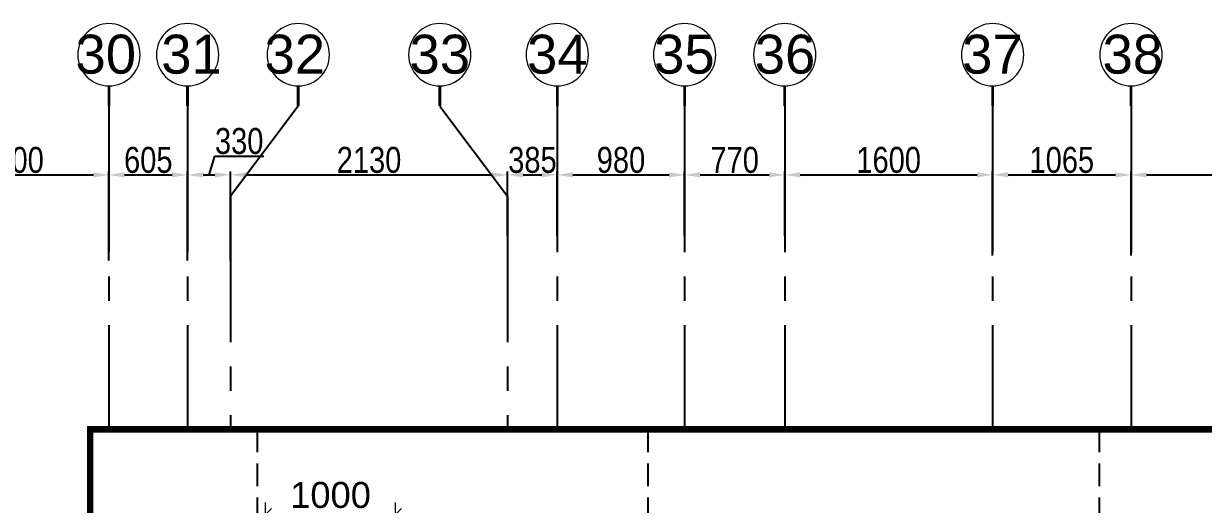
# Model space of a CAD drawing. Header units: millimetres. Extents: x 1123469 to 1883119, y -126924 to 196924.
# Drawn here: x 1520197 to 1529276, y 158335 to 162039 of the extents above; entities that cross this region are included whole.
import ezdxf
from ezdxf.enums import TextEntityAlignment as Align

# ---------------------------------------------------------------- set-up
doc = ezdxf.new("R2010")
doc.units = ezdxf.units.MM
doc.header["$LTSCALE"] = 500
doc.header["$MEASUREMENT"] = 0
doc.header["$PDMODE"] = 34
for name, pattern in [('CONTINOUS', [0]), ('HIDDEN', [0.375, 0.25, -0.125]), ('Site$0$CENTER2', [1.125, 0.75, -0.125, 0.125, -0.125])]:
    doc.linetypes.add(name, pattern=pattern)
doc.layers.get('Defpoints').update_dxf_attribs({"lineweight": 0})
for name, color, linetype in [('COL. DIM', 3, 'Continuous'), ('GRID', 7, 'Continuous'), ('GRID DIM', 7, 'Continuous'), ('reinf.', 4, 'Continuous')]:
    doc.layers.add(name, color=color, linetype=linetype)
for name, color, linetype, lineweight in [('FOOTING', 1, 'Continuous', 15), ('GRID NO.', 7, 'Continuous', 20), ('S - SUNK', 251, 'Continuous', 0)]:
    doc.layers.add(name, color=color, linetype=linetype, lineweight=lineweight)
doc.styles.add('3mm', font='arial.ttf')
doc.styles.add('D50', font='arial.ttf', dxfattribs={"width": 0.8})
doc.dimstyles.new('INNER DIM', dxfattribs={"dimtxt": 200, "dimasz": 120, "dimexe": 25, "dimexo": 25, "dimgap": 12, "dimtad": 1, "dimdec": 0, "dimrnd": 5, "dimzin": 0, "dimdsep": 46, "dimtxsty": 'D50', "dimcen": 0.09, "dimdle": 25, "dimclrt": 6, "dimadec": 0, "dimazin": 0, "dimtfac": 1, "dimtdec": 0, "dimtofl": 0, "dimtmove": 1, "dimatfit": 3, "dimfxl": 75, "dimtolj": 1, "dimtzin": 0, "dimarcsym": 0})
doc.dimstyles.new('PARAMVEER', dxfattribs={"dimtxt": 200, "dimasz": 100, "dimexe": 0, "dimexo": 25, "dimgap": 10, "dimtad": 1, "dimdec": 0, "dimrnd": 5, "dimzin": 0, "dimdsep": 46, "dimtxsty": '3mm', "dimblk": 'OBLIQUE', "dimcen": 0.09, "dimdle": 75, "dimclrd": 1, "dimclre": 1, "dimclrt": 3, "dimadec": 0, "dimazin": 0, "dimtfac": 1, "dimtdec": 0, "dimtmove": 1, "dimatfit": 3, "dimfxl": 100, "dimtolj": 1, "dimtzin": 0, "dimlwd": 18, "dimlwe": 5, "dimarcsym": 0})

# ---------------------------------------------------------------- blocks, each defined once
blk = doc.blocks.new('GRID MARK')
at = {"layer": 'GRID NO.', "const_width": 50}
blk.add_lwpolyline([(0, -541), (0, -891)], dxfattribs=at)
at = {"layer": 'GRID NO.'}
blk.add_circle((0, 0), 541, dxfattribs=at)
at = {"layer": 'GRID NO.', "style": 'D50', "width": 0.8}
blk.add_attdef('Y1', text='', height=500, dxfattribs=at).set_placement((-33, -267), align=Align.CENTER)
blk = doc.blocks.new('*D215')
at = {"layer": 'Defpoints', "color": 0, "linetype": 'Continuous', "transparency": 16777216}
for p in [(1520854.2, 160873.7), (1520854.2, 160189), (1519354.3, 159990.1)]:
    blk.add_point(p, dxfattribs=at)
at = {"layer": 'GRID DIM', "color": 0, "linetype": 'Continuous', "lineweight": -2, "transparency": 16777216}
for p, q in [((1519354.3, 160015.1), (1519354.3, 160898.7)), ((1520854.2, 160214), (1520854.2, 160898.7))]:
    blk.add_line(p, q, dxfattribs=at)
at = {"layer": 'GRID DIM', "linetype": 'Continuous', "lineweight": -2, "transparency": 16777216}
blk.add_line((1519474.3, 160873.7), (1520734.2, 160873.7), dxfattribs=at)
at = {"layer": 'GRID DIM', "linetype": 'Continuous', "transparency": 16777216}
for points in [[(1519474.3, 160893.7), (1519474.3, 160853.7), (1519354.3, 160873.7)], [(1520734.2, 160893.7), (1520734.2, 160853.7), (1520854.2, 160873.7)]]:
    blk.add_solid(points, dxfattribs=at)
at = {"layer": 'GRID DIM', "linetype": 'Continuous', "transparency": 16777216, "insert": (1520104.3, 160987.8), "char_height": 200, "attachment_point": 5, "style": 'D50'}
blk.add_mtext('\\A1;1500', dxfattribs=at)
blk = doc.blocks.new('*D216')
at = {"layer": 'Defpoints', "color": 0, "linetype": 'Continuous', "transparency": 16777216}
for p in [(1521459.3, 160873.7), (1520854.2, 160189), (1521459.3, 160189)]:
    blk.add_point(p, dxfattribs=at)
at = {"layer": 'GRID DIM', "color": 0, "linetype": 'Continuous', "lineweight": -2, "transparency": 16777216}
for p, q in [((1520854.2, 160214), (1520854.2, 160898.7)), ((1521459.3, 160214), (1521459.3, 160898.7))]:
    blk.add_line(p, q, dxfattribs=at)
at = {"layer": 'GRID DIM', "linetype": 'Continuous', "lineweight": -2, "transparency": 16777216}
blk.add_line((1520974.2, 160873.7), (1521339.3, 160873.7), dxfattribs=at)
at = {"layer": 'GRID DIM', "linetype": 'Continuous', "transparency": 16777216}
for points in [[(1520974.2, 160893.7), (1520974.2, 160853.7), (1520854.2, 160873.7)], [(1521339.3, 160893.7), (1521339.3, 160853.7), (1521459.3, 160873.7)]]:
    blk.add_solid(points, dxfattribs=at)
at = {"layer": 'GRID DIM', "linetype": 'Continuous', "transparency": 16777216, "insert": (1521156.8, 160987.8), "char_height": 200, "attachment_point": 5, "style": 'D50'}
blk.add_mtext('\\A1;605', dxfattribs=at)
blk = doc.blocks.new('*D217')
at = {"layer": 'Defpoints', "color": 0, "linetype": 'Continuous', "transparency": 16777216}
for p in [(1521789.2, 160873.7), (1521459.3, 160189), (1521789.2, 160189)]:
    blk.add_point(p, dxfattribs=at)
at = {"layer": 'GRID DIM', "linetype": 'Continuous', "lineweight": -2, "transparency": 16777216}
for p, q in [((1521624.3, 160873.7), (1521667.8, 161018.9)), ((1521667.8, 161018.9), (1522044.7, 161018.9)), ((1521579.3, 160873.7), (1521669.2, 160873.7))]:
    blk.add_line(p, q, dxfattribs=at)
at = {"layer": 'GRID DIM', "color": 0, "linetype": 'Continuous', "lineweight": -2, "transparency": 16777216}
for p, q in [((1521459.3, 160214), (1521459.3, 160898.7)), ((1521789.2, 160214), (1521789.2, 160898.7))]:
    blk.add_line(p, q, dxfattribs=at)
at = {"layer": 'GRID DIM', "linetype": 'Continuous', "transparency": 16777216}
for points in [[(1521579.3, 160893.7), (1521579.3, 160853.7), (1521459.3, 160873.7)], [(1521669.2, 160893.7), (1521669.2, 160853.7), (1521789.2, 160873.7)]]:
    blk.add_solid(points, dxfattribs=at)
at = {"layer": 'GRID DIM', "linetype": 'Continuous', "transparency": 16777216, "insert": (1521856.2, 161133.1), "char_height": 200, "attachment_point": 5, "style": 'D50'}
blk.add_mtext('\\A1;330', dxfattribs=at)
blk = doc.blocks.new('*D218')
at = {"layer": 'Defpoints', "color": 0, "linetype": 'Continuous', "transparency": 16777216}
for p in [(1523921.7, 160873.7), (1523921.7, 160379.8), (1521789.2, 160189)]:
    blk.add_point(p, dxfattribs=at)
at = {"layer": 'GRID DIM', "color": 0, "linetype": 'Continuous', "lineweight": -2, "transparency": 16777216}
for p, q in [((1521789.2, 160214), (1521789.2, 160898.7)), ((1523921.7, 160404.8), (1523921.7, 160898.7))]:
    blk.add_line(p, q, dxfattribs=at)
at = {"layer": 'GRID DIM', "linetype": 'Continuous', "lineweight": -2, "transparency": 16777216}
blk.add_line((1521909.2, 160873.7), (1523801.7, 160873.7), dxfattribs=at)
at = {"layer": 'GRID DIM', "linetype": 'Continuous', "transparency": 16777216}
for points in [[(1521909.2, 160893.7), (1521909.2, 160853.7), (1521789.2, 160873.7)], [(1523801.7, 160893.7), (1523801.7, 160853.7), (1523921.7, 160873.7)]]:
    blk.add_solid(points, dxfattribs=at)
at = {"layer": 'GRID DIM', "linetype": 'Continuous', "transparency": 16777216, "insert": (1522855.5, 160987.9), "char_height": 200, "attachment_point": 5, "style": 'D50'}
blk.add_mtext('\\A1;2130', dxfattribs=at)
blk = doc.blocks.new('*D219')
at = {"layer": 'Defpoints', "color": 0, "linetype": 'Continuous', "transparency": 16777216}
for p in [(1524304.2, 160873.7), (1523921.7, 160379.8), (1524304.2, 160379.8)]:
    blk.add_point(p, dxfattribs=at)
at = {"layer": 'GRID DIM', "color": 0, "linetype": 'Continuous', "lineweight": -2, "transparency": 16777216}
for p, q in [((1523921.7, 160404.8), (1523921.7, 160898.7)), ((1524304.2, 160404.8), (1524304.2, 160898.7))]:
    blk.add_line(p, q, dxfattribs=at)
at = {"layer": 'GRID DIM', "linetype": 'Continuous', "lineweight": -2, "transparency": 16777216}
blk.add_line((1524041.7, 160873.7), (1524184.2, 160873.7), dxfattribs=at)
at = {"layer": 'GRID DIM', "linetype": 'Continuous', "transparency": 16777216}
for points in [[(1524041.7, 160893.7), (1524041.7, 160853.7), (1523921.7, 160873.7)], [(1524184.2, 160893.7), (1524184.2, 160853.7), (1524304.2, 160873.7)]]:
    blk.add_solid(points, dxfattribs=at)
at = {"layer": 'GRID DIM', "linetype": 'Continuous', "transparency": 16777216, "insert": (1524113, 160987.9), "char_height": 200, "attachment_point": 5, "style": 'D50'}
blk.add_mtext('\\A1;385', dxfattribs=at)
blk = doc.blocks.new('*D220')
at = {"layer": 'Defpoints', "color": 0, "linetype": 'Continuous', "transparency": 16777216}
for p in [(1525284.3, 160873.7), (1524304.2, 160379.8), (1525284.3, 160379.8)]:
    blk.add_point(p, dxfattribs=at)
at = {"layer": 'GRID DIM', "color": 0, "linetype": 'Continuous', "lineweight": -2, "transparency": 16777216}
for p, q in [((1524304.2, 160404.8), (1524304.2, 160898.7)), ((1525284.3, 160404.8), (1525284.3, 160898.7))]:
    blk.add_line(p, q, dxfattribs=at)
at = {"layer": 'GRID DIM', "linetype": 'Continuous', "lineweight": -2, "transparency": 16777216}
blk.add_line((1524424.2, 160873.7), (1525164.3, 160873.7), dxfattribs=at)
at = {"layer": 'GRID DIM', "linetype": 'Continuous', "transparency": 16777216}
for points in [[(1524424.2, 160893.7), (1524424.2, 160853.7), (1524304.2, 160873.7)], [(1525164.3, 160893.7), (1525164.3, 160853.7), (1525284.3, 160873.7)]]:
    blk.add_solid(points, dxfattribs=at)
at = {"layer": 'GRID DIM', "linetype": 'Continuous', "transparency": 16777216, "insert": (1524794.3, 160987.8), "char_height": 200, "attachment_point": 5, "style": 'D50'}
blk.add_mtext('\\A1;980', dxfattribs=at)
blk = doc.blocks.new('*D221')
at = {"layer": 'Defpoints', "color": 0, "linetype": 'Continuous', "transparency": 16777216}
for p in [(1526054.2, 160873.7), (1525284.3, 160379.8), (1526054.2, 160379.8)]:
    blk.add_point(p, dxfattribs=at)
at = {"layer": 'GRID DIM', "color": 0, "linetype": 'Continuous', "lineweight": -2, "transparency": 16777216}
for p, q in [((1525284.3, 160404.8), (1525284.3, 160898.7)), ((1526054.2, 160404.8), (1526054.2, 160898.7))]:
    blk.add_line(p, q, dxfattribs=at)
at = {"layer": 'GRID DIM', "linetype": 'Continuous', "lineweight": -2, "transparency": 16777216}
blk.add_line((1525404.3, 160873.7), (1525934.2, 160873.7), dxfattribs=at)
at = {"layer": 'GRID DIM', "linetype": 'Continuous', "transparency": 16777216}
for points in [[(1525404.3, 160893.7), (1525404.3, 160853.7), (1525284.3, 160873.7)], [(1525934.2, 160893.7), (1525934.2, 160853.7), (1526054.2, 160873.7)]]:
    blk.add_solid(points, dxfattribs=at)
at = {"layer": 'GRID DIM', "linetype": 'Continuous', "transparency": 16777216, "insert": (1525669.3, 160987.8), "char_height": 200, "attachment_point": 5, "style": 'D50'}
blk.add_mtext('\\A1;770', dxfattribs=at)
blk = doc.blocks.new('*D222')
at = {"layer": 'Defpoints', "color": 0, "linetype": 'Continuous', "transparency": 16777216}
for p in [(1527654.2, 160873.7), (1526054.2, 160379.8), (1527654.2, 160227.8)]:
    blk.add_point(p, dxfattribs=at)
at = {"layer": 'GRID DIM', "color": 0, "linetype": 'Continuous', "lineweight": -2, "transparency": 16777216}
for p, q in [((1526054.2, 160404.8), (1526054.2, 160898.7)), ((1527654.2, 160252.8), (1527654.2, 160898.7))]:
    blk.add_line(p, q, dxfattribs=at)
at = {"layer": 'GRID DIM', "linetype": 'Continuous', "lineweight": -2, "transparency": 16777216}
blk.add_line((1526174.2, 160873.7), (1527534.2, 160873.7), dxfattribs=at)
at = {"layer": 'GRID DIM', "linetype": 'Continuous', "transparency": 16777216}
for points in [[(1526174.2, 160893.7), (1526174.2, 160853.7), (1526054.2, 160873.7)], [(1527534.2, 160893.7), (1527534.2, 160853.7), (1527654.2, 160873.7)]]:
    blk.add_solid(points, dxfattribs=at)
at = {"layer": 'GRID DIM', "linetype": 'Continuous', "transparency": 16777216, "insert": (1526854.2, 160987.8), "char_height": 200, "attachment_point": 5, "style": 'D50'}
blk.add_mtext('\\A1;1600', dxfattribs=at)
blk = doc.blocks.new('*D223')
at = {"layer": 'Defpoints', "color": 0, "linetype": 'Continuous', "transparency": 16777216}
for p in [(1528719.3, 160873.7), (1527654.2, 160227.8), (1528719.3, 160227.8)]:
    blk.add_point(p, dxfattribs=at)
at = {"layer": 'GRID DIM', "color": 0, "linetype": 'Continuous', "lineweight": -2, "transparency": 16777216}
for p, q in [((1527654.2, 160252.8), (1527654.2, 160898.7)), ((1528719.3, 160252.8), (1528719.3, 160898.7))]:
    blk.add_line(p, q, dxfattribs=at)
at = {"layer": 'GRID DIM', "linetype": 'Continuous', "lineweight": -2, "transparency": 16777216}
blk.add_line((1527774.2, 160873.7), (1528599.3, 160873.7), dxfattribs=at)
at = {"layer": 'GRID DIM', "linetype": 'Continuous', "transparency": 16777216}
for points in [[(1527774.2, 160893.7), (1527774.2, 160853.7), (1527654.2, 160873.7)], [(1528599.3, 160893.7), (1528599.3, 160853.7), (1528719.3, 160873.7)]]:
    blk.add_solid(points, dxfattribs=at)
at = {"layer": 'GRID DIM', "linetype": 'Continuous', "transparency": 16777216, "insert": (1528186.8, 160987.8), "char_height": 200, "attachment_point": 5, "style": 'D50'}
blk.add_mtext('\\A1;1065', dxfattribs=at)
blk = doc.blocks.new('*D224')
at = {"layer": 'Defpoints', "color": 0, "linetype": 'Continuous', "transparency": 16777216}
for p in [(1531154.2, 160873.7), (1528719.3, 160227.8), (1531154.2, 160227.8)]:
    blk.add_point(p, dxfattribs=at)
at = {"layer": 'GRID DIM', "color": 0, "linetype": 'Continuous', "lineweight": -2, "transparency": 16777216}
for p, q in [((1528719.3, 160252.8), (1528719.3, 160898.7)), ((1531154.2, 160252.8), (1531154.2, 160898.7))]:
    blk.add_line(p, q, dxfattribs=at)
at = {"layer": 'GRID DIM', "linetype": 'Continuous', "lineweight": -2, "transparency": 16777216}
blk.add_line((1528839.3, 160873.7), (1531034.2, 160873.7), dxfattribs=at)
at = {"layer": 'GRID DIM', "linetype": 'Continuous', "transparency": 16777216}
for points in [[(1528839.3, 160893.7), (1528839.3, 160853.7), (1528719.3, 160873.7)], [(1531034.2, 160893.7), (1531034.2, 160853.7), (1531154.2, 160873.7)]]:
    blk.add_solid(points, dxfattribs=at)
at = {"layer": 'GRID DIM', "linetype": 'Continuous', "transparency": 16777216, "insert": (1529936.8, 160987.9), "char_height": 200, "attachment_point": 5, "style": 'D50'}
blk.add_mtext('\\A1;2435', dxfattribs=at)
blk = doc.blocks.new('_Oblique')
at = {"color": 0, "linetype": 'ByBlock', "lineweight": -2}
blk.add_line((-0.5, -0.5), (0.5, 0.5), dxfattribs=at)
blk = doc.blocks.new('*D880')
at = {"layer": 'COL. DIM', "color": 1, "linetype": 'CONTINOUS', "lineweight": 5, "ltscale": 10, "transparency": 16777216}
for p, q in [((1522059.3, 158063.2), (1522059.3, 158349.8)), ((1523059.3, 158063.2), (1523059.3, 158349.8))]:
    blk.add_line(p, q, dxfattribs=at)
at = {"layer": 'COL. DIM', "color": 1, "lineweight": 18, "ltscale": 10, "transparency": 16777216}
blk.add_line((1521969.3, 158259.8), (1523149.3, 158259.8), dxfattribs=at)
at = {"layer": 'Defpoints', "color": 0, "ltscale": 10, "transparency": 16777216}
for p in [(1523059.3, 158259.8), (1522059.3, 157998.2), (1523059.3, 157998.2)]:
    blk.add_point(p, dxfattribs=at)
at = {"layer": 'COL. DIM', "color": 1, "lineweight": 18, "ltscale": 10, "transparency": 16777216, "xscale": 90, "yscale": 90, "zscale": 90, "rotation": 180}
blk.add_blockref('_Oblique', (1522059.3, 158259.8), dxfattribs=at)
at = {"layer": 'COL. DIM', "color": 1, "lineweight": 18, "ltscale": 10, "transparency": 16777216, "xscale": 90, "yscale": 90, "zscale": 90}
blk.add_blockref('_Oblique', (1523059.3, 158259.8), dxfattribs=at)
at = {"layer": 'COL. DIM', "color": 3, "ltscale": 10, "transparency": 16777216, "insert": (1522559.3, 158406.9), "char_height": 200, "attachment_point": 5, "style": '3mm'}
blk.add_mtext('\\A1;1000', dxfattribs=at)
blk = doc.blocks.new('*D2625')
at = {"layer": 'COL. DIM', "color": 1, "linetype": 'CONTINOUS', "lineweight": 5, "ltscale": 10, "transparency": 16777216}
for p, q in [((1725012.2, 141907.5), (1725545.6, 141907.5)), ((1724393.3, 141607.5), (1725545.6, 141607.5))]:
    blk.add_line(p, q, dxfattribs=at)
at = {"layer": 'COL. DIM', "color": 1, "lineweight": 18, "ltscale": 10, "transparency": 16777216}
blk.add_line((1725455.6, 141997.5), (1725455.6, 141517.5), dxfattribs=at)
at = {"layer": 'Defpoints', "color": 0, "ltscale": 10, "transparency": 16777216}
for p in [(1358872.1, 158914.1), (1431760.6, 158914.1), (1724947.2, 141907.5), (1724328.3, 141607.5), (1725455.6, 141607.5), (1442850.6, 126979.3)]:
    blk.add_point(p, dxfattribs=at)
at = {"layer": 'S - SUNK', "color": 1, "lineweight": 18, "ltscale": 10, "transparency": 16777216}
blk.add_line((1358872.1, 126904.3), (1358872.1, 158989.1), dxfattribs=at)
at = {"layer": 'S - SUNK', "color": 1, "lineweight": 5, "ltscale": 10, "transparency": 16777216}
for p, q in [((1358872.3, 158914.1), (1358872.1, 158914.1)), ((1358872.3, 126979.3), (1358872.1, 126979.3))]:
    blk.add_line(p, q, dxfattribs=at)
at = {"layer": 'COL. DIM', "color": 1, "lineweight": 18, "ltscale": 10, "transparency": 16777216, "xscale": 90, "yscale": 90, "zscale": 90}
for p, rotation in [((1725455.6, 141907.5), 90), ((1725455.6, 141607.5), 270)]:
    blk.add_blockref('_Oblique', p, dxfattribs=dict(at, rotation=rotation))
at = {"layer": 'S - SUNK', "color": 1, "lineweight": 18, "ltscale": 10, "transparency": 16777216, "xscale": 100, "yscale": 100, "zscale": 100}
for p, rotation in [((1358872.1, 158914.1), 90), ((1358872.1, 126979.3), 270)]:
    blk.add_blockref('_Oblique', p, dxfattribs=dict(at, rotation=rotation))
at = {"layer": 'COL. DIM', "color": 3, "ltscale": 10, "transparency": 16777216, "insert": (1725308.4, 141757.5), "char_height": 200, "attachment_point": 5, "rotation": 90, "style": '3mm'}
blk.add_mtext('\\A1;300', dxfattribs=at)
at = {"layer": 'S - SUNK', "color": 3, "ltscale": 10, "transparency": 16777216, "insert": (1358759.9, 142946.7), "char_height": 200, "attachment_point": 5, "rotation": 90, "style": '3mm'}
blk.add_mtext('\\A1;31935', dxfattribs=at)

msp = doc.modelspace()

# ---------------------------------------------------------------- linework, layer by layer
at = {"layer": 'FOOTING', "color": 3, "ltscale": 10, "const_width": 50}
msp.add_lwpolyline([(1488324.2, 155194.2), (1515064.2, 155194.2), (1515064.2, 156599.2), (1516759.3, 156599.2), (1516759.3, 157414.1), (1520709.3, 157414.1), (1520709.3, 158914.1), (1529584.3, 158914.1), (1529584.3, 148629.4), (1540674.2, 148629.4), (1540674.2, 126979.3), (1532119.2, 126979.3)], dxfattribs=at)
at = {"layer": 'GRID', "color": 16, "linetype": 'Site$0$CENTER2', "ltscale": 3}
for points in [[(1520854.2, 161403.6), (1520854.2, 158914.1)], [(1521459.3, 161403.6), (1521459.3, 158914.1)], [(1522311, 161403.6), (1521789.2, 160710.3), (1521789.2, 158914.1)], [(1523400, 161403.6), (1523921.7, 160710.3), (1523921.7, 158914.1)], [(1524304.2, 161403.6), (1524304.2, 158914.1)], [(1525284.3, 161403.6), (1525284.3, 158914.1)], [(1526054.2, 161403.6), (1526054.2, 158914.1)], [(1527654.2, 161403.6), (1527654.2, 158914.1)], [(1528719.3, 161403.6), (1528719.3, 158914.1)]]:
    msp.add_lwpolyline(points, dxfattribs=at)
at = {"layer": 'reinf.', "color": 4, "linetype": 'HIDDEN', "ltscale": 1.4}
for p, q in [((1521993.9, 158914.1), (1521993.9, 156864.1)), ((1524999.9, 158914.1), (1524999.9, 156314.1)), ((1528473.8, 158914.1), (1528473.8, 155514.1))]:
    msp.add_line(p, q, dxfattribs=at)

# ---------------------------------------------------------------- block references
at = {"layer": 'GRID NO.'}
ref = msp.add_blockref('GRID MARK', (1520854.2, 161798.9), dxfattribs=dict(at, xscale=-0.4435200000032785, yscale=0.4435200000032785, zscale=0.4435200000032785))
ref.add_attrib('Y1', '30', dxfattribs={"height": 300, "style": 'D50'}).set_placement((1520829.7, 161653.4), align=Align.CENTER)
ref = msp.add_blockref('GRID MARK', (1521459.3, 161798.9), dxfattribs=dict(at, xscale=-0.4435200000032785, yscale=0.4435200000032785, zscale=0.4435200000032785))
ref.add_attrib('Y1', '31', dxfattribs={"height": 300, "style": 'D50'}).set_placement((1521489.5, 161653.4), align=Align.CENTER)
ref = msp.add_blockref('GRID MARK', (1522311, 161798.9), dxfattribs=dict(at, xscale=-0.4435200000032785, yscale=0.4435200000032785, zscale=0.4435200000032785))
ref.add_attrib('Y1', '32', dxfattribs={"height": 300, "style": 'D50'}).set_placement((1522284.3, 161653.4), align=Align.CENTER)
ref = msp.add_blockref('GRID MARK', (1523400, 161798.9), dxfattribs=dict(at, xscale=-0.4435200000032785, yscale=0.4435200000032785, zscale=0.4435200000032785))
ref.add_attrib('Y1', '33', dxfattribs={"height": 300, "style": 'D50'}).set_placement((1523400, 161653.4), align=Align.CENTER)
ref = msp.add_blockref('GRID MARK', (1524304.2, 161798.9), dxfattribs=dict(at, xscale=-0.4435200000032785, yscale=0.4435200000032785, zscale=0.4435200000032785))
ref.add_attrib('Y1', '34', dxfattribs={"height": 300, "style": 'D50'}).set_placement((1524304.6, 161653.4), align=Align.CENTER)
ref = msp.add_blockref('GRID MARK', (1525284.3, 161798.9), dxfattribs=dict(at, xscale=-0.4435200000032785, yscale=0.4435200000032785, zscale=0.4435200000032785))
ref.add_attrib('Y1', '35', dxfattribs={"height": 300, "style": 'D50'}).set_placement((1525282.4, 161653.4), align=Align.CENTER)
ref = msp.add_blockref('GRID MARK', (1526054.2, 161798.9), dxfattribs=dict(at, xscale=-0.4435200000032785, yscale=0.4435200000032785, zscale=0.4435200000032785))
ref.add_attrib('Y1', '36', dxfattribs={"height": 300, "style": 'D50'}).set_placement((1526056.7, 161653.4), align=Align.CENTER)
ref = msp.add_blockref('GRID MARK', (1527654.2, 161798.9), dxfattribs=dict(at, xscale=-0.4435200000032785, yscale=0.4435200000032785, zscale=0.4435200000032785))
ref.add_attrib('Y1', '37', dxfattribs={"height": 300, "style": 'D50'}).set_placement((1527652.6, 161653.4), align=Align.CENTER)
ref = msp.add_blockref('GRID MARK', (1528719.3, 161798.9), dxfattribs=dict(at, xscale=-0.4435200000032785, yscale=0.4435200000032785, zscale=0.4435200000032785))
ref.add_attrib('Y1', '38', dxfattribs={"height": 300, "style": 'D50'}).set_placement((1528733.2, 161653.4), align=Align.CENTER)

# ---------------------------------------------------------------- dimensions: what is measured, and where the dimension line sits
at = {"layer": 'COL. DIM', "color": 6, "ltscale": 10}
dim = msp.add_linear_dim(base=(1725455.6, 141607.5), p1=(1724947.2, 141907.5), p2=(1724328.3, 141607.5), angle=90, dimstyle='PARAMVEER', override={"dimasz": 90, "dimexe": 90, "dimexo": 65, "dimgap": 45, "dimpost": '\\X', "dimdle": 90, "dimfxl": 0.18, "dimarcsym": 1}, dxfattribs=at)
dim.commit()
dim.dimension.update_dxf_attribs({"geometry": '*D2625', "text_midpoint": (1725455.6, 141757.5), "dimtype": 160})
dim = msp.add_linear_dim(base=(1523059.3, 158259.8), p1=(1522059.3, 157998.2), p2=(1523059.3, 157998.2), angle=0, dimstyle='PARAMVEER', override={"dimasz": 90, "dimexe": 90, "dimexo": 65, "dimgap": 45, "dimpost": '\\X', "dimdle": 90, "dimfxl": 0.18, "dimarcsym": 1}, dxfattribs=at)
dim.commit()
dim.dimension.update_dxf_attribs({"geometry": '*D880', "text_midpoint": (1522559.3, 158406.9)})
at = {"layer": 'GRID DIM', "color": 0, "linetype": 'Continuous'}
for base, p1, p2, picture, middle in [((1521789.2, 160873.7), (1521459.3, 160189), (1521789.2, 160189), '*D217', (1521679.8, 161133.1)), ((1520854.2, 160873.7), (1519354.3, 159990.1), (1520854.2, 160189), '*D215', (1520104.3, 160987.8)), ((1521459.3, 160873.7), (1520854.2, 160189), (1521459.3, 160189), '*D216', (1521156.8, 160987.8)), ((1523921.7482694, 160873.7114826), (1521789.2482694, 160188.9884608), (1523921.7482694, 160379.7628267), '*D218', (1522855.4982694, 160987.894293)), ((1524304.248271, 160873.711483), (1523921.748269, 160379.762827), (1524304.248271, 160379.762827), '*D219', (1524112.99827, 160987.894293)), ((1525284.3, 160873.7), (1524304.2, 160379.8), (1525284.3, 160379.8), '*D220', (1524794.3, 160987.8)), ((1526054.2, 160873.7), (1525284.3, 160379.8), (1526054.2, 160379.8), '*D221', (1525669.3, 160987.8)), ((1527654.2, 160873.7), (1526054.2, 160379.8), (1527654.2, 160227.8), '*D222', (1526854.2, 160987.8)), ((1528719.3, 160873.7), (1527654.2, 160227.8), (1528719.3, 160227.8), '*D223', (1528186.8, 160987.8)), ((1531154.2, 160873.7), (1528719.3, 160227.8), (1531154.2, 160227.8), '*D224', (1529936.8, 160987.9))]:
    dim = msp.add_linear_dim(base=base, p1=p1, p2=p2, dimstyle='INNER DIM', override={"dimclrd": 256, "dimclrt": 256}, dxfattribs=at)
    dim.commit()
    dim.dimension.update_dxf_attribs({"geometry": picture, "text_midpoint": middle})
at = {"layer": 'S - SUNK', "color": 4, "ltscale": 10}
dim = msp.add_linear_dim(base=(1358872.1, 158914.1), p1=(1442850.6, 126979.3), p2=(1431760.6, 158914.1), angle=90, dimstyle='PARAMVEER', override={"dimpost": '\\X', "dimfxl": 0.15, "dimfxlon": 1, "dimarcsym": 1}, dxfattribs=at)
dim.commit()
dim.dimension.update_dxf_attribs({"geometry": '*D2625', "text_midpoint": (1358759.9, 142946.7)})

doc.saveas('drawing.dxf')
